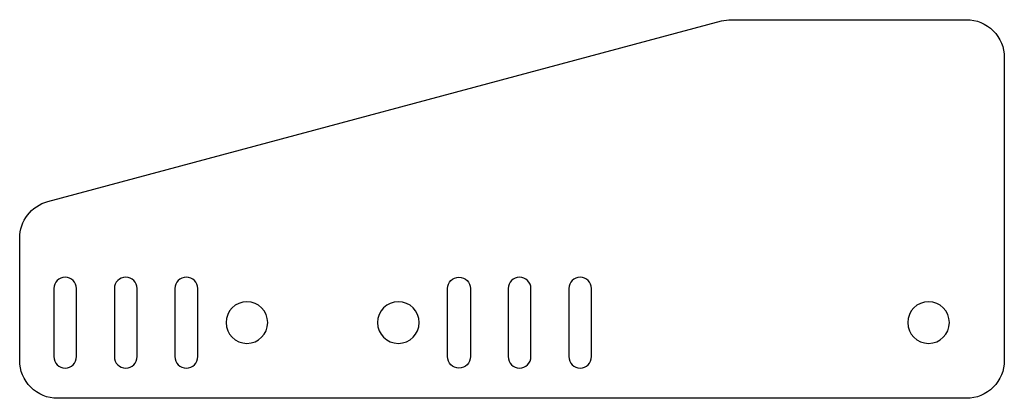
# Model space of a CAD drawing. Header units: millimetres. Extents: x -5 to 125, y 0 to 50.
import ezdxf

# ---------------------------------------------------------------- set-up
doc = ezdxf.new("R2010")
doc.units = ezdxf.units.MM

msp = doc.modelspace()

# ---------------------------------------------------------------- linework, layer by layer
at = {"layer": 'INTERIOR_PROFILES'}
for points in [[(2.5, 5.5), (2.5, 14.5, 1), (-0.5, 14.5), (-0.5, 5.5, 1)], [(10.5, 5.5), (10.5, 14.5, 1), (7.5, 14.5), (7.5, 5.5, 1)], [(15.5, 14.5), (15.5, 5.5, 1), (18.5, 5.5), (18.5, 14.5, 1)], [(54.5, 5.5, -1), (51.5, 5.5), (51.5, 14.5, -1), (54.5, 14.5)], [(62.5, 5.5), (62.5, 14.5, 1), (59.5, 14.5), (59.5, 5.5, 1)], [(70.5, 5.5), (70.5, 14.5, 1), (67.5, 14.5), (67.5, 5.5, 1)]]:
    msp.add_lwpolyline(points, format="xyb", close=True, dxfattribs=at)
at = {"layer": 'INTERIOR_PROFILES', "extrusion": (0, 0, -1)}
for centre in [(-25, 10), (-45, 10), (-115, 10)]:
    msp.add_circle(centre, 2.75, dxfattribs=at)
at = {"layer": 'OUTER_PROFILES'}
msp.add_lwpolyline([(125, 45), (125, 5, -0.414214), (120, 0), (0, 0, -0.414214), (-5, 5), (-5, 21.16, -0.339454), (-1.29, 25.99), (87.67, 49.83, -0.065543), (88.96, 50), (120, 50, -0.414214)], format="xyb", close=True, dxfattribs=at)

doc.saveas('drawing.dxf')
